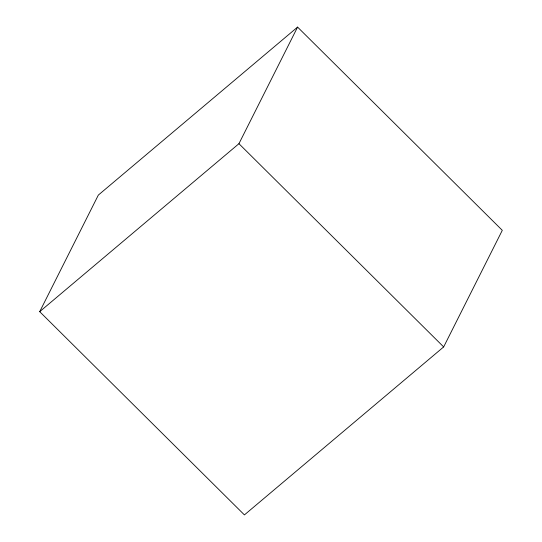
<?xml version="1.0" encoding="UTF-8"?>
<svg xmlns="http://www.w3.org/2000/svg" width="542" height="542" viewBox="0 0 542 542"><rect width="100%" height="100%" fill="white"/><g stroke="black" fill="none" stroke-linecap="round" stroke-linejoin="round"><path stroke-width="0.81" d="M39.702 311.67L98.339 195.079L297.585 27.1L502.298 230.33L443.661 346.921L244.415 514.9L39.702 311.67L238.941 143.691L297.585 27.1M238.941 143.691L443.661 346.921"/></g></svg>
